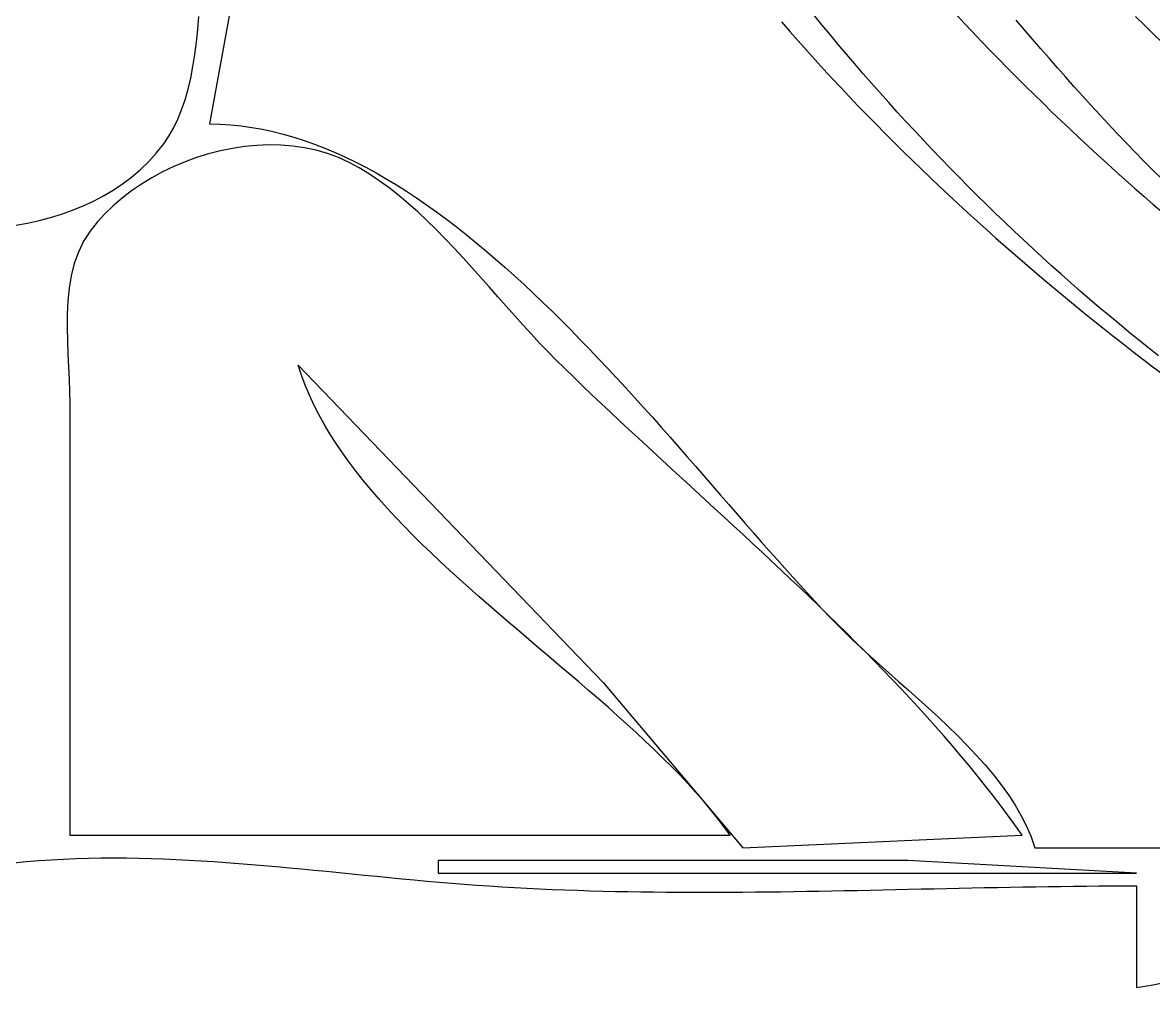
# Model space of a CAD drawing. Header units: metres. Extents: x 169 to 614, y 211 to 1165.
# Drawn here: x 401.3 to 490.3, y 211 to 287 of the extents above; entities that cross this region are included whole.
import ezdxf

# ---------------------------------------------------------------- set-up
doc = ezdxf.new("R2010")
doc.units = ezdxf.units.M

msp = doc.modelspace()

# ---------------------------------------------------------------- linework, layer by layer
for p, q in [((418, 290), (416, 279)), ((474.7405, 287.692), (475.4149, 286.9688)), ((415.0878, 286.4308), (415.1687, 287.4545)), ((461.0558, 287.0405), (461.7072, 286.2907)), ((464.2281, 286.8139), (463.5917, 287.5935)), ((464.8692, 286.0374), (464.2281, 286.8139)), ((475.4149, 286.9688), (476.0929, 286.2492)), ((480.1594, 286.4333), (479.5152, 287.1893)), ((488.9261, 287.4782), (489.6196, 286.7877)), ((489.6196, 286.7877), (490.317, 286.1013)), ((414.9844, 285.4324), (415.0878, 286.4308)), ((461.7072, 286.2907), (462.3636, 285.5442)), ((465.5152, 285.264), (464.8692, 286.0374)), ((476.0929, 286.2492), (476.7743, 285.5333)), ((480.8065, 285.679), (480.1594, 286.4333)), ((490.317, 286.1013), (491.0183, 285.4189)), ((414.857, 284.462), (414.9844, 285.4324)), ((462.3636, 285.5442), (463.0251, 284.8012)), ((466.1658, 284.4938), (465.5152, 285.264)), ((476.7743, 285.5333), (477.4592, 284.8211)), ((481.4568, 284.9264), (480.8065, 285.679)), ((482.1103, 284.1758), (481.4568, 284.9264)), ((414.7042, 283.5223), (414.857, 284.462)), ((463.0251, 284.8012), (463.6916, 284.0615)), ((463.6916, 284.0615), (464.3629, 283.3253)), ((466.8212, 283.7268), (466.1658, 284.4938)), ((477.4592, 284.8211), (478.1474, 284.1126)), ((478.1474, 284.1126), (478.8389, 283.4079)), ((482.7675, 283.4271), (482.1103, 284.1758)), ((414.5245, 282.6161), (414.7042, 283.5223)), ((464.3629, 283.3253), (465.039, 282.5925)), ((467.4811, 282.9631), (466.8212, 283.7268)), ((478.8389, 283.4079), (479.5337, 282.707)), ((483.4284, 282.6806), (482.7675, 283.4271)), ((414.3166, 281.7461), (414.5245, 282.6161)), ((465.039, 282.5925), (465.7198, 281.8632)), ((468.1457, 282.2029), (467.4811, 282.9631)), ((479.5337, 282.707), (480.2318, 282.0099)), ((484.0933, 281.9363), (483.4284, 282.6806)), ((414.0791, 280.915), (414.3166, 281.7461)), ((465.7198, 281.8632), (466.4052, 281.1374)), ((468.8148, 281.4461), (468.1457, 282.2029)), ((469.4883, 280.693), (468.8148, 281.4461)), ((480.2318, 282.0099), (480.9331, 281.3167)), ((484.7625, 281.1944), (484.0933, 281.9363)), ((413.8104, 280.1256), (414.0791, 280.915)), ((466.4052, 281.1374), (467.0951, 280.415)), ((470.1663, 279.9434), (469.4883, 280.693)), ((480.9331, 281.3167), (481.6376, 280.6274)), ((481.6376, 280.6274), (482.3452, 279.9421)), ((485.4361, 280.4549), (484.7625, 281.1944)), ((413.5092, 279.3805), (413.8104, 280.1256)), ((467.0951, 280.415), (467.7896, 279.6962)), ((467.7896, 279.6962), (468.4884, 278.981)), ((470.8486, 279.1976), (470.1663, 279.9434)), ((482.3452, 279.9421), (483.0559, 279.2606)), ((486.1144, 279.718), (485.4361, 280.4549)), ((486.7976, 278.9839), (486.1144, 279.718)), ((413.1742, 278.6826), (413.5092, 279.3805)), ((416, 279), (416.8373, 278.9829)), ((416.8373, 278.9829), (417.6728, 278.9326)), ((417.6728, 278.9326), (418.5062, 278.8497)), ((418.5062, 278.8497), (419.3375, 278.7349)), ((419.3375, 278.7349), (420.1666, 278.5891)), ((468.4884, 278.981), (469.1915, 278.2693)), ((471.5352, 278.4555), (470.8486, 279.1976)), ((483.0559, 279.2606), (483.7696, 278.5832)), ((487.4858, 278.2525), (486.7976, 278.9839)), ((412.3966, 277.439), (412.8037, 278.0345)), ((412.8037, 278.0345), (413.1742, 278.6826)), ((420.1666, 278.5891), (420.9936, 278.413)), ((420.9936, 278.413), (421.8182, 278.2073)), ((421.8182, 278.2073), (422.6405, 277.9727)), ((422.6405, 277.9727), (423.4605, 277.7101)), ((469.1915, 278.2693), (469.8988, 277.5612)), ((472.2262, 277.7174), (471.5352, 278.4555)), ((483.7696, 278.5832), (484.4863, 277.9098)), ((484.4863, 277.9098), (485.206, 277.2405)), ((488.1795, 277.5241), (487.4858, 278.2525)), ((411.8127, 276.7091), (412.3966, 277.439)), ((417.8106, 277.076), (416.861, 276.8833)), ((418.7652, 277.2185), (417.8106, 277.076)), ((419.7214, 277.3092), (418.7652, 277.2185)), ((420.6755, 277.3464), (419.7214, 277.3092)), ((421.624, 277.3286), (420.6755, 277.3464)), ((422.5632, 277.2539), (421.624, 277.3286)), ((423.4896, 277.1209), (422.5632, 277.2539)), ((423.4605, 277.7101), (424.278, 277.4202)), ((424.3997, 276.9279), (423.4896, 277.1209)), ((424.278, 277.4202), (425.0929, 277.1037)), ((425.2899, 276.6732), (424.3997, 276.9279)), ((425.0929, 277.1037), (425.9053, 276.7614)), ((469.8988, 277.5612), (470.6102, 276.8568)), ((472.9213, 276.9831), (472.2262, 277.7174)), ((473.6206, 276.253), (472.9213, 276.9831)), ((485.206, 277.2405), (485.9287, 276.5753)), ((488.8787, 276.7987), (488.1795, 277.5241)), ((410.5448, 275.3989), (411.1949, 276.0296)), ((411.1949, 276.0296), (411.8127, 276.7091)), ((414.9913, 276.354), (414.0783, 276.0206)), ((415.92, 276.6421), (414.9913, 276.354)), ((416.861, 276.8833), (415.92, 276.6421)), ((426.1565, 276.3552), (425.2899, 276.6732)), ((425.9053, 276.7614), (426.7151, 276.394)), ((426.9961, 275.9722), (426.1565, 276.3552)), ((426.7151, 276.394), (427.5221, 276.0023)), ((470.6102, 276.8568), (471.3257, 276.1559)), ((471.3257, 276.1559), (472.0451, 275.4588)), ((474.324, 275.5269), (473.6206, 276.253)), ((485.9287, 276.5753), (486.6542, 275.9141)), ((489.5836, 276.0765), (488.8787, 276.7987)), ((490.2946, 275.3576), (489.5836, 276.0765)), ((409.8637, 274.8153), (410.5448, 275.3989)), ((412.3141, 275.2248), (411.47, 274.7656)), ((413.1848, 275.6437), (412.3141, 275.2248)), ((414.0783, 276.0206), (413.1848, 275.6437)), ((427.7997, 275.5392), (426.9961, 275.9722)), ((427.5221, 276.0023), (428.3265, 275.5871)), ((428.592, 275.0593), (427.7997, 275.5392)), ((428.3265, 275.5871), (429.1279, 275.149)), ((429.1279, 275.149), (429.9266, 274.6889)), ((472.0451, 275.4588), (472.7685, 274.7653)), ((475.0315, 274.805), (474.324, 275.5269)), ((486.6542, 275.9141), (487.3826, 275.2572)), ((487.3826, 275.2572), (488.1138, 274.6044)), ((491.0118, 274.642), (490.2946, 275.3576)), ((408.4148, 273.7825), (409.1533, 274.277)), ((409.1533, 274.277), (409.8637, 274.8153)), ((410.6559, 274.2678), (409.8755, 273.7329)), ((411.47, 274.7656), (410.6559, 274.2678)), ((429.3734, 274.536), (428.592, 275.0593)), ((430.1442, 273.9728), (429.3734, 274.536)), ((429.9266, 274.6889), (430.7223, 274.2075)), ((472.7685, 274.7653), (473.4956, 274.0755)), ((475.743, 274.0873), (475.0315, 274.805)), ((488.1138, 274.6044), (488.8477, 273.9558)), ((407.6499, 273.3299), (408.4148, 273.7825)), ((409.8755, 273.7329), (409.1324, 273.1627)), ((430.9049, 273.3733), (430.1442, 273.9728)), ((430.7223, 274.2075), (431.5149, 273.7055)), ((431.6557, 272.7411), (430.9049, 273.3733)), ((431.5149, 273.7055), (432.3046, 273.1837)), ((473.4956, 274.0755), (474.2265, 273.3895)), ((474.2265, 273.3895), (474.961, 272.7072)), ((476.4585, 273.374), (475.743, 274.0873)), ((477.1779, 272.6652), (476.4585, 273.374)), ((488.8477, 273.9558), (489.5844, 273.3115)), ((405.2109, 272.2078), (406.0465, 272.5443)), ((406.0465, 272.5443), (406.8599, 272.9178)), ((406.8599, 272.9178), (407.6499, 273.3299)), ((408.43, 272.5587), (407.772, 271.9226)), ((409.1324, 273.1627), (408.43, 272.5587)), ((432.3971, 272.0796), (431.6557, 272.7411)), ((432.3046, 273.1837), (433.0911, 272.6428)), ((433.0911, 272.6428), (433.8744, 272.0837)), ((474.961, 272.7072), (475.6991, 272.0287)), ((477.9011, 271.9608), (477.1779, 272.6652)), ((489.5844, 273.3115), (490.3237, 272.6715)), ((490.3237, 272.6715), (491.0657, 272.0357)), ((402.5865, 271.4036), (403.4794, 271.6391)), ((403.4794, 271.6391), (404.3547, 271.9067)), ((404.3547, 271.9067), (405.2109, 272.2078)), ((407.772, 271.9226), (407.1619, 271.2561)), ((433.1294, 271.3926), (432.3971, 272.0796)), ((433.8744, 272.0837), (434.6545, 271.507)), ((475.6991, 272.0287), (476.4406, 271.354)), ((478.6282, 271.261), (477.9011, 271.9608)), ((400.7535, 271.0216), (401.6774, 271.1983)), ((401.6774, 271.1983), (402.5865, 271.4036)), ((407.1619, 271.2561), (406.6034, 270.5609)), ((433.853, 270.6834), (433.1294, 271.3926)), ((434.5684, 269.9556), (433.853, 270.6834)), ((434.6545, 271.507), (435.4313, 270.9135)), ((435.4313, 270.9135), (436.2048, 270.3039)), ((476.4406, 271.354), (477.1856, 270.6831)), ((477.1856, 270.6831), (477.9338, 270.016)), ((479.359, 270.5658), (478.6282, 271.261)), ((406.6033, 270.5609), (406.0889, 269.7675)), ((435.2758, 269.2129), (434.5684, 269.9556)), ((436.2048, 270.3039), (436.9748, 269.679)), ((477.9338, 270.016), (478.6853, 269.3528)), ((480.0935, 269.8753), (479.359, 270.5658)), ((480.8317, 269.1897), (480.0935, 269.8753)), ((405.6777, 268.9124), (405.3593, 268.0044)), ((406.0889, 269.7675), (405.6777, 268.9124)), ((435.9757, 268.4588), (435.2758, 269.2129)), ((436.9748, 269.679), (437.7414, 269.0396)), ((437.7414, 269.0396), (438.5044, 268.3864)), ((478.6853, 269.3528), (479.44, 268.6935)), ((481.5735, 268.5089), (480.8317, 269.1897)), ((436.6685, 267.6967), (435.9757, 268.4588)), ((438.5044, 268.3864), (439.2638, 267.7202)), ((479.44, 268.6935), (480.1977, 268.0381)), ((480.1977, 268.0381), (480.9584, 267.3866)), ((482.3188, 267.8331), (481.5735, 268.5089)), ((405.3593, 268.0044), (405.1233, 267.052)), ((437.3544, 266.9303), (436.6685, 267.6967)), ((439.2638, 267.7202), (440.0196, 267.0417)), ((480.9584, 267.3866), (481.7219, 266.739)), ((483.0677, 267.1623), (482.3188, 267.8331)), ((483.82, 266.4967), (483.0677, 267.1623)), ((405.1233, 267.052), (404.9592, 266.064)), ((438.034, 266.1632), (437.3544, 266.9303)), ((440.0196, 267.0417), (440.7716, 266.3516)), ((440.7716, 266.3516), (441.5199, 265.6507)), ((481.7219, 266.739), (482.4884, 266.0955)), ((484.5757, 265.8362), (483.82, 266.4967)), ((404.9592, 266.064), (404.8566, 265.049)), ((438.7075, 265.3988), (438.034, 266.1632)), ((439.3754, 264.6408), (438.7075, 265.3988)), ((441.5199, 265.6507), (442.2643, 264.9398)), ((482.4884, 266.0955), (483.2575, 265.4559)), ((483.2575, 265.4559), (484.0293, 264.8203)), ((485.3347, 265.181), (484.5757, 265.8362)), ((404.8566, 265.049), (404.8051, 264.0157)), ((440.038, 263.8926), (439.3754, 264.6408)), ((442.2643, 264.9398), (443.0049, 264.2197)), ((484.0293, 264.8203), (484.8037, 264.1888)), ((486.0971, 264.5311), (485.3347, 265.181)), ((486.8627, 263.8867), (486.0971, 264.5311)), ((404.8051, 264.0157), (404.7943, 262.9728)), ((440.6957, 263.1578), (440.038, 263.8926)), ((443.0049, 264.2197), (443.7415, 263.4909)), ((484.8037, 264.1888), (485.5806, 263.5613)), ((485.5806, 263.5613), (486.3599, 262.9379)), ((487.6315, 263.2478), (486.8627, 263.8867)), ((404.7943, 262.9728), (404.8137, 261.929)), ((441.3489, 262.4401), (440.6957, 263.1578)), ((443.7415, 263.4909), (444.474, 262.7544)), ((444.474, 262.7544), (445.2025, 262.0109)), ((486.3599, 262.9379), (487.1416, 262.3187)), ((488.4035, 262.6144), (487.6315, 263.2478)), ((404.8137, 261.929), (404.853, 260.893)), ((441.998, 261.7429), (441.3489, 262.4401)), ((445.2025, 262.0109), (445.9268, 261.2611)), ((487.1416, 262.3187), (487.9254, 261.7035)), ((489.1785, 261.9867), (488.4035, 262.6144)), ((489.9566, 261.3647), (489.1785, 261.9867)), ((404.853, 260.893), (404.9016, 259.8734)), ((442.6434, 261.0697), (441.998, 261.7429)), ((443.2854, 260.4243), (442.6434, 261.0697)), ((445.9268, 261.2611), (446.647, 260.5057)), ((487.9254, 261.7035), (488.7115, 261.0925)), ((488.7115, 261.0925), (489.4996, 260.4857)), ((490.7377, 260.7486), (489.9566, 261.3647)), ((423.256, 259.209), (423, 260)), ((423, 260), (447, 235)), ((443.9868, 259.737), (443.2855, 260.4243)), ((446.647, 260.5057), (447.3628, 259.7456)), ((489.4996, 260.4857), (490.2898, 259.883)), ((404.9016, 259.8734), (404.9493, 258.8789)), ((423.5473, 258.4245), (423.256, 259.209)), ((444.6938, 259.0504), (443.9868, 259.737)), ((447.3628, 259.7456), (448.0744, 258.9814)), ((490.2898, 259.883), (491.0818, 259.2846)), ((404.9493, 258.8789), (404.9856, 257.9182)), ((423.8727, 257.6464), (423.5473, 258.4245)), ((445.4062, 258.3642), (444.6938, 259.0504)), ((446.1236, 257.6784), (445.4062, 258.3642)), ((448.0744, 258.9814), (448.7816, 258.214)), ((448.7816, 258.214), (449.4843, 257.444)), ((404.9856, 257.9182), (405, 257)), ((424.231, 256.8744), (423.8727, 257.6464)), ((446.8457, 256.9929), (446.1236, 257.6784)), ((449.4843, 257.444), (450.1826, 256.6723)), ((405, 257), (405, 223)), ((424.621, 256.1084), (424.231, 256.8744)), ((447.5722, 256.3075), (446.8457, 256.9929)), ((450.1826, 256.6723), (450.8762, 255.8995)), ((425.0416, 255.3482), (424.621, 256.1084)), ((448.3027, 255.6221), (447.5722, 256.3075)), ((449.0368, 254.9367), (448.3027, 255.6221)), ((450.8762, 255.8995), (451.5653, 255.1265)), ((425.4914, 254.5937), (425.0416, 255.3482)), ((449.7744, 254.251), (449.0368, 254.9367)), ((451.5653, 255.1265), (452.2497, 254.3539)), ((425.9693, 253.8446), (425.4914, 254.5937)), ((426.474, 253.1008), (425.9693, 253.8446)), ((450.515, 253.5651), (449.7744, 254.251)), ((452.2497, 254.3539), (452.9293, 253.5826)), ((427.0045, 252.3622), (426.474, 253.1008)), ((451.2583, 252.8787), (450.515, 253.5651)), ((452.004, 252.1918), (451.2583, 252.8787)), ((452.9293, 253.5826), (453.6041, 252.8133)), ((427.5594, 251.6285), (427.0045, 252.3622)), ((452.7518, 251.5043), (452.004, 252.1918)), ((453.6041, 252.8133), (454.2741, 252.0467)), ((454.2741, 252.0467), (454.9392, 251.2835)), ((428.1375, 250.8995), (427.5594, 251.6285)), ((453.5013, 250.816), (452.7518, 251.5043)), ((454.9392, 251.2835), (455.5992, 250.5247)), ((428.7378, 250.1752), (428.1375, 250.8995)), ((454.2521, 250.1268), (453.5013, 250.816)), ((455.5992, 250.5247), (456.2543, 249.7708)), ((429.3589, 249.4554), (428.7378, 250.1752)), ((429.9996, 248.7397), (429.3589, 249.4554)), ((455.0041, 249.4367), (454.2521, 250.1268)), ((455.7567, 248.7455), (455.0041, 249.4367)), ((456.2543, 249.7708), (456.9042, 249.0226)), ((430.6588, 248.0282), (429.9996, 248.7397)), ((456.5098, 248.0531), (455.7567, 248.7455)), ((456.9042, 249.0226), (457.549, 248.281)), ((431.3352, 247.3206), (430.6588, 248.0282)), ((457.2629, 247.3594), (456.5098, 248.0531)), ((457.549, 248.281), (458.1885, 247.5465)), ((458.1885, 247.5465), (458.8228, 246.8201)), ((432.0276, 246.6167), (431.3352, 247.3206)), ((458.0158, 246.6642), (457.2629, 247.3594)), ((458.7681, 245.9675), (458.0158, 246.6642)), ((458.8228, 246.8201), (459.4517, 246.1024)), ((432.7349, 245.9164), (432.0276, 246.6167)), ((433.4558, 245.2196), (432.7349, 245.9164)), ((459.5195, 245.2692), (458.7681, 245.9675)), ((459.4517, 246.1024), (460.0752, 245.3942)), ((434.1891, 244.5259), (433.4558, 245.2196)), ((460.2697, 244.5691), (459.5195, 245.2692)), ((460.0752, 245.3942), (460.6933, 244.6963)), ((434.9336, 243.8353), (434.1891, 244.5259)), ((461.0182, 243.8672), (460.2697, 244.5691)), ((460.6933, 244.6963), (461.3058, 244.0094)), ((461.3058, 244.0094), (461.9127, 243.3342)), ((435.6881, 243.1475), (434.9336, 243.8353)), ((436.4514, 242.4625), (435.6881, 243.1475)), ((461.7649, 243.1632), (461.0182, 243.8672)), ((462.5093, 242.4572), (461.7649, 243.1632)), ((461.9127, 243.3342), (462.514, 242.6715)), ((437.2223, 241.78), (436.4514, 242.4625)), ((463.2512, 241.749), (462.5093, 242.4572)), ((462.514, 242.6715), (463.1096, 242.022)), ((437.9997, 241.0999), (437.2223, 241.78)), ((463.1096, 242.022), (463.6995, 241.3866)), ((463.9902, 241.0384), (463.2512, 241.749)), ((463.6995, 241.3866), (464.2835, 240.7659)), ((438.7822, 240.422), (437.9997, 241.0999)), ((439.5686, 239.7461), (438.7822, 240.422)), ((464.7259, 240.3254), (463.9902, 241.0384)), ((464.2835, 240.7659), (464.8616, 240.1608)), ((440.3579, 239.072), (439.5686, 239.7461)), ((465.4581, 239.6099), (464.7259, 240.3254)), ((464.8616, 240.1608), (465.4338, 239.5719)), ((465.4338, 239.5719), (466, 239)), ((466.1864, 238.8917), (465.4581, 239.6099)), ((441.1487, 238.3996), (440.3579, 239.072)), ((466, 239), (466.6406, 238.3732)), ((466.9105, 238.1708), (466.1864, 238.8917)), ((441.9399, 237.7287), (441.1487, 238.3996)), ((466.6406, 238.3732), (467.3161, 237.7362)), ((467.6301, 237.447), (466.9105, 238.1708)), ((467.3161, 237.7362), (468.0217, 237.089)), ((442.7303, 237.0592), (441.9399, 237.7287)), ((443.5186, 236.3908), (442.7303, 237.0592)), ((468.3448, 236.7202), (467.6301, 237.447)), ((468.0217, 237.089), (468.7525, 236.4315)), ((444.3037, 235.7233), (443.5186, 236.3908)), ((469.0542, 235.9903), (468.3448, 236.7202)), ((468.7525, 236.4315), (469.5037, 235.7639)), ((469.7582, 235.2572), (469.0542, 235.9903)), ((445.0843, 235.0567), (444.3037, 235.7233)), ((469.5037, 235.7639), (470.2705, 235.0859)), ((470.4563, 234.5208), (469.7582, 235.2572)), ((470.2705, 235.0859), (471.0479, 234.3978)), ((445.8592, 234.3908), (445.0843, 235.0567)), ((446.6273, 233.7253), (445.8592, 234.3908)), ((447, 235), (458, 222)), ((471.1482, 233.7809), (470.4563, 234.5208)), ((471.0479, 234.3978), (471.8313, 233.6994)), ((447.3873, 233.0601), (446.6273, 233.7253)), ((471.8336, 233.0375), (471.1482, 233.7809)), ((471.8313, 233.6994), (472.6157, 232.9908)), ((448.1381, 232.395), (447.3873, 233.0601)), ((448.8784, 231.7298), (448.1381, 232.395)), ((472.5121, 232.2905), (471.8336, 233.0375)), ((472.6157, 232.9908), (473.3963, 232.272)), ((449.6069, 231.0645), (448.8784, 231.7298)), ((473.1834, 231.5397), (472.5121, 232.2905)), ((473.8473, 230.785), (473.1834, 231.5397)), ((473.3963, 232.272), (474.1683, 231.543)), ((474.1683, 231.543), (474.9268, 230.8038)), ((450.3226, 230.3987), (449.6069, 231.0645)), ((474.5033, 230.0263), (473.8473, 230.785)), ((474.9268, 230.8038), (475.667, 230.0544)), ((451.0242, 229.7324), (450.3226, 230.3987)), ((451.7105, 229.0653), (451.0242, 229.7324)), ((475.1511, 229.2635), (474.5033, 230.0263)), ((475.667, 230.0544), (476.3841, 229.2948)), ((452.3803, 228.3973), (451.7105, 229.0653)), ((475.7904, 228.4965), (475.1511, 229.2635)), ((476.3841, 229.2948), (477.0733, 228.525)), ((453.0324, 227.7283), (452.3803, 228.3973)), ((476.4209, 227.7251), (475.7904, 228.4965)), ((477.0733, 228.525), (477.7296, 227.745)), ((453.6656, 227.058), (453.0324, 227.7283)), ((454.2787, 226.3862), (453.6656, 227.058)), ((477.0422, 226.9493), (476.4209, 227.7251)), ((477.7296, 227.745), (478.3484, 226.9548)), ((454.8704, 225.7129), (454.2787, 226.3862)), ((477.6541, 226.169), (477.0422, 226.9493)), ((478.2561, 225.384), (477.6541, 226.169)), ((478.3484, 226.9548), (478.9247, 226.1544)), ((455.4396, 225.0377), (454.8704, 225.7129)), ((478.848, 224.5942), (478.2561, 225.384)), ((478.9247, 226.1544), (479.4536, 225.3439)), ((479.4536, 225.3439), (479.9305, 224.5231)), ((455.985, 224.3606), (455.4396, 225.0377)), ((479.4294, 223.7996), (478.848, 224.5942)), ((479.9305, 224.5231), (480.3504, 223.6922)), ((456.5056, 223.6814), (455.985, 224.3606)), ((457, 223), (456.5056, 223.6814)), ((480, 223), (479.4294, 223.7996)), ((480.3504, 223.6922), (480.7085, 222.8512)), ((405, 223), (457, 223)), ((458, 222), (480, 223)), ((480.7085, 222.8512), (481, 222)), ((481, 222), (499, 222)), ((400.6009, 220.8099), (401.5791, 220.9053)), ((401.5791, 220.9053), (402.5583, 220.9861)), ((402.5583, 220.9861), (403.5385, 221.0531)), ((403.5385, 221.0531), (404.5195, 221.1067)), ((404.5195, 221.1067), (405.5014, 221.1475)), ((405.5014, 221.1475), (406.484, 221.1761)), ((406.484, 221.1761), (407.4674, 221.1931)), ((407.4674, 221.1931), (408.4515, 221.1989)), ((408.4515, 221.1989), (409.4362, 221.1942)), ((409.4362, 221.1942), (410.4214, 221.1796)), ((410.4214, 221.1796), (411.4072, 221.1554)), ((411.4072, 221.1554), (412.3934, 221.1225)), ((412.3934, 221.1225), (413.38, 221.0812)), ((413.38, 221.0812), (414.367, 221.0322)), ((414.367, 221.0322), (415.3542, 220.976)), ((415.3542, 220.976), (416.3417, 220.9131)), ((416.3417, 220.9131), (417.3294, 220.8442)), ((417.3294, 220.8442), (418.3173, 220.7698)), ((434, 221), (434, 220)), ((471, 221), (434, 221)), ((489, 220), (471, 221)), ((418.3173, 220.7698), (419.3052, 220.6904)), ((419.3052, 220.6904), (420.2931, 220.6067)), ((420.2931, 220.6067), (421.281, 220.5191)), ((421.281, 220.5191), (422.2688, 220.4283)), ((422.2688, 220.4283), (423.2565, 220.3347)), ((423.2565, 220.3347), (424.244, 220.239)), ((424.244, 220.239), (425.2312, 220.1417)), ((425.2312, 220.1417), (426.2182, 220.0434)), ((426.2182, 220.0434), (427.2048, 219.9446)), ((427.2048, 219.9446), (428.1909, 219.8459)), ((434, 220), (489, 220)), ((428.1909, 219.8459), (429.1767, 219.7478)), ((429.1767, 219.7478), (430.1619, 219.651)), ((430.1619, 219.651), (431.1465, 219.5559)), ((431.1465, 219.5559), (432.1305, 219.4632)), ((432.1305, 219.4632), (433.1138, 219.3733)), ((433.1138, 219.3733), (434.0964, 219.2869)), ((434.0964, 219.2869), (435.0782, 219.2045)), ((435.0782, 219.2045), (436.0592, 219.1267)), ((436.0592, 219.1267), (437.0393, 219.054)), ((437.0393, 219.054), (438.0284, 218.986)), ((438.0284, 218.986), (439.0186, 218.9232)), ((439.0186, 218.9232), (440.0099, 218.8654)), ((440.0099, 218.8654), (441.0022, 218.8124)), ((441.0022, 218.8124), (441.9954, 218.7642)), ((441.9954, 218.7642), (442.9895, 218.7205)), ((442.9895, 218.7205), (443.9846, 218.6812)), ((443.9846, 218.6812), (444.9804, 218.6461)), ((444.9804, 218.6461), (445.9771, 218.6151)), ((445.9771, 218.6151), (446.9745, 218.5881)), ((446.9745, 218.5881), (447.9726, 218.5649)), ((447.9726, 218.5649), (448.9714, 218.5453)), ((448.9714, 218.5453), (449.9708, 218.5292)), ((449.9708, 218.5292), (450.9708, 218.5165)), ((450.9708, 218.5165), (451.9714, 218.5069)), ((451.9714, 218.5069), (452.9724, 218.5003)), ((452.9724, 218.5003), (453.974, 218.4967)), ((453.974, 218.4967), (454.9759, 218.4957)), ((454.9759, 218.4957), (455.9782, 218.4973)), ((455.9782, 218.4973), (456.9809, 218.5014)), ((456.9809, 218.5014), (457.9839, 218.5077)), ((457.9839, 218.5077), (458.9871, 218.5161)), ((458.9871, 218.5161), (459.9906, 218.5265)), ((459.9906, 218.5265), (460.9942, 218.5388)), ((460.9942, 218.5388), (461.998, 218.5526)), ((461.998, 218.5526), (463.0018, 218.568)), ((463.0018, 218.568), (464.0057, 218.5848)), ((464.0057, 218.5848), (465.0097, 218.6027)), ((465.0097, 218.6027), (466.0135, 218.6217)), ((466.0135, 218.6217), (467.0174, 218.6416)), ((467.0174, 218.6416), (468.0211, 218.6623)), ((468.0211, 218.6623), (469.0246, 218.6836)), ((469.0246, 218.6836), (470.028, 218.7053)), ((470.028, 218.7053), (471.0311, 218.7272)), ((471.0311, 218.7272), (472.034, 218.7494)), ((472.034, 218.7494), (473.0365, 218.7715)), ((473.0365, 218.7715), (474.0386, 218.7935)), ((474.0386, 218.7935), (475.0404, 218.8151)), ((475.0404, 218.8151), (476.0417, 218.8363)), ((476.0417, 218.8363), (477.0426, 218.8569)), ((477.0426, 218.8569), (478.0429, 218.8766)), ((478.0429, 218.8766), (479.0426, 218.8955)), ((479.0426, 218.8955), (480.0418, 218.9133)), ((480.0418, 218.9133), (481.0403, 218.9299)), ((481.0403, 218.9299), (482.0381, 218.945)), ((482.0381, 218.945), (483.0352, 218.9587)), ((483.0352, 218.9587), (484.0315, 218.9707)), ((484.0315, 218.9707), (485.027, 218.9808)), ((485.027, 218.9808), (486.0216, 218.989)), ((486.0216, 218.989), (487.0153, 218.995)), ((487.0153, 218.995), (488.0081, 218.9987)), ((488.0081, 218.9987), (489, 219)), ((489, 219), (489, 211)), ((489, 211), (490.1478, 211.1651)), ((490.1478, 211.1651), (491.2167, 211.3949))]:
    msp.add_line(p, q)

doc.saveas('drawing.dxf')
